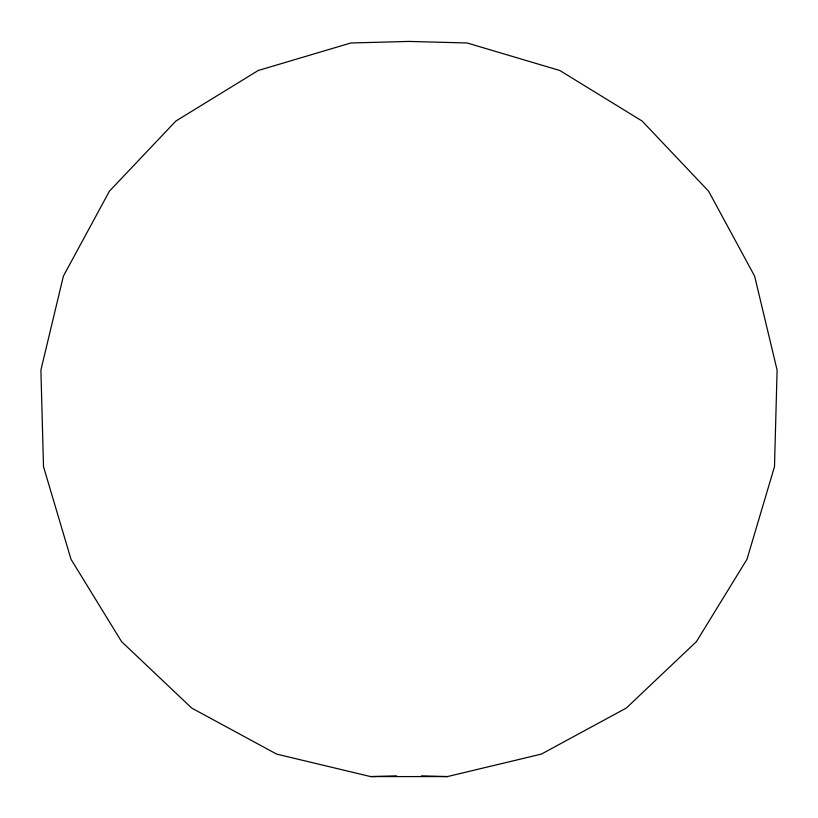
<?xml version="1.0" encoding="UTF-8"?>
<svg xmlns="http://www.w3.org/2000/svg" width="818" height="818" viewBox="0 0 818 818"><rect width="100%" height="100%" fill="white"/><g stroke="black" fill="none" stroke-linecap="round" stroke-linejoin="round"><path stroke-width="1.23" d="M447.405 776.579L541.363 754.104L626.302 708.061L696.435 641.619L746.987 559.277L774.493 466.659L777.1 370.084L754.615 276.116L708.582 191.177L642.13 121.044L559.798 70.501L467.18 42.986L409 41.421L350.82 42.986L258.202 70.501L175.87 121.044L109.418 191.177L63.385 276.116L40.9 370.084L43.507 466.659L71.013 559.277L121.565 641.619L191.698 708.061L276.637 754.104L370.595 776.579L447.405 776.579L421.382 775.883M370.595 776.579L396.618 775.883"/></g></svg>
